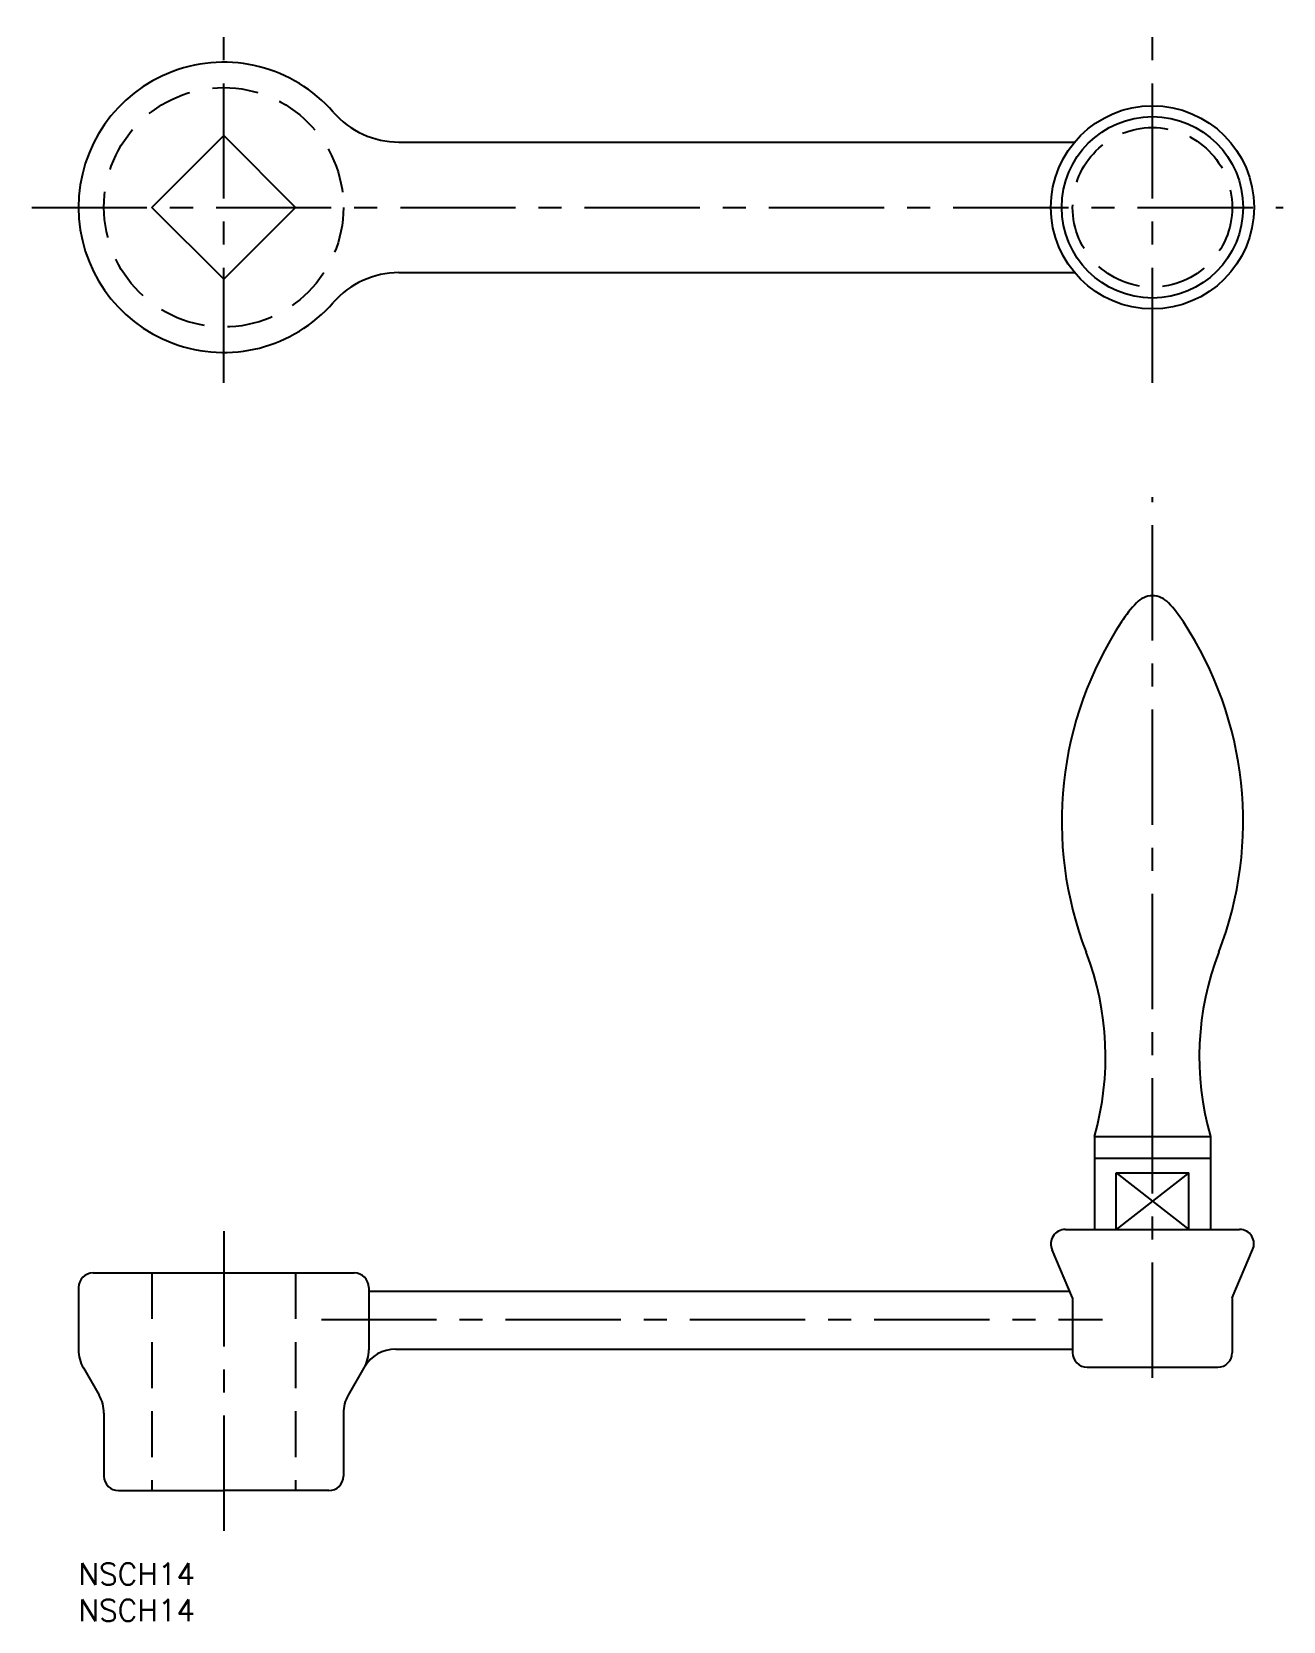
# Model space of a CAD drawing. Extents: x -6 to 166, y -8 to 211.
import ezdxf

# ---------------------------------------------------------------- set-up
doc = ezdxf.new("R2010")
doc.units = 0
doc.header["$LTSCALE"] = 0.5
doc.linetypes.add('CENTER', pattern=[50.8, 31.75, -6.35, 6.35, -6.35])
doc.linetypes.add('DASHED', pattern=[19.05, 12.7, -6.35])
for name, color, linetype in [('MSM_CENTER', 1, 'CENTER'), ('MSM_CONTINUOUS', 7, 'CONTINUOUS'), ('MSM_DASHED', 4, 'DASHED'), ('MSM_NARROW', 5, 'CONTINUOUS'), ('MSM_PART_NUMBER', 7, 'CONTINUOUS')]:
    doc.layers.add(name, color=color, linetype=linetype)
doc.styles.get("Standard").update_dxf_attribs({"font": 'txt.shx', "height": 3, "bigfont": 'bigfont.shx'})

# ---------------------------------------------------------------- blocks, each defined once
blk = doc.blocks.new('*U11')
at = {"layer": 'MSM_PART_NUMBER'}
blk.add_text('NSCH14', height=3, dxfattribs=at).set_placement((0, -3))
blk = doc.blocks.new('*U12')
at = {"layer": 'MSM_PART_NUMBER'}
blk.add_text('NSCH14', height=3, dxfattribs=at).set_placement((0, -8))

msp = doc.modelspace()

# ---------------------------------------------------------------- linework, layer by layer
at = {"layer": 'MSM_CENTER'}
for p, q in [((20, 162.65), (20, 211.03)), ((148, 162.65), (148, 211.03)), ((-6.45, 186.84), (166.02, 186.84)), ((148, 25.56), (148, 146.88)), ((20, 45.73), (20, 2.62)), ((33.46, 33.56), (141.14, 33.56))]:
    msp.add_line(p, q, dxfattribs=at)
at = {"layer": 'MSM_CONTINUOUS'}
for p, q in [((10.1, 186.84), (20, 196.74)), ((20, 196.74), (29.9, 186.84)), ((44.15, 195.84), (137.28, 195.84)), ((20, 176.94), (10.1, 186.84)), ((29.9, 186.84), (20, 176.94)), ((44.15, 177.84), (137.28, 177.84)), ((140, 58.8), (140, 46)), ((140, 58.8), (156, 58.8)), ((156, 58.8), (156, 46)), ((140, 55.8), (156, 55.8)), ((143, 46), (143, 53.8)), ((143, 53.8), (153, 53.8)), ((153, 46), (153, 53.8)), ((136, 46), (160, 46)), ((137, 36.56), (134.19, 43.16)), ((159, 36.56), (161.81, 43.16)), ((2, 40), (38, 40)), ((0, 38), (0, 29.4)), ((40, 38), (40, 29.4)), ((40, 37.5), (136.6, 37.5)), ((137, 36.56), (137, 29)), ((159, 36.56), (159, 29)), ((43.72, 29.5), (137, 29.5)), ((0.67, 26.9), (2.83, 23.16)), ((39.33, 26.9), (37.17, 23.16)), ((139, 27), (157, 27)), ((3.5, 20.66), (3.5, 12)), ((36.5, 20.66), (36.5, 12)), ((5.5, 10), (20, 10)), ((34.5, 10), (20, 10))]:
    msp.add_line(p, q, dxfattribs=at)
for radius in [14, 12.5]:
    msp.add_circle((148, 186.84), radius, dxfattribs=at)
for centre, radius, start, end in [((20, 186.84), 20, 41.0145, 318.9855), ((44.15, 207.84), 12, 221.0145, 270), ((44.15, 165.84), 12, 90, 138.9855), ((160.44, 118.72), 20, 137.0417, 146.6455), ((148, 130.3), 3, 42.9583, 137.0417), ((135.56, 118.72), 20, 33.3545, 42.9583), ((185.5, 102.22), 50, 146.6455, 201.1142), ((110.5, 102.22), 50, 338.8858, 33.3545), ((101.54, 69.8), 40, 344.038, 21.1142), ((194.46, 69.8), 40, 158.8858, 195.962), ((136, 44), 2, 90, 204.9664), ((160, 44), 2, 335.0336, 90), ((2, 38), 2, 90, 180), ((38, 38), 2, 0, 90), ((5, 29.4), 5, 180, 210), ((35, 29.4), 5, 330, 360), ((43.72, 24.5), 5, 90, 150), ((139, 29), 2, 180, 270), ((157, 29), 2, 270, 0), ((-1.5, 20.66), 5, 0, 30), ((41.5, 20.66), 5, 150, 180), ((5.5, 12), 2, 180, 270), ((34.5, 12), 2, 270, 0)]:
    msp.add_arc(centre, radius, start, end, dxfattribs=at)
at = {"layer": 'MSM_DASHED'}
for p, q in [((10.1, 40), (10.1, 10)), ((29.9, 40), (29.9, 10))]:
    msp.add_line(p, q, dxfattribs=at)
for centre, radius in [((20, 186.84), 16.5), ((148, 186.84), 11)]:
    msp.add_circle(centre, radius, dxfattribs=at)
at = {"layer": 'MSM_NARROW'}
for p, q in [((153, 53.8), (143, 46)), ((143, 53.8), (153, 46))]:
    msp.add_line(p, q, dxfattribs=at)

# ---------------------------------------------------------------- block references
at = {"layer": 'MSM_CONTINUOUS'}
for name in ['*U11', '*U12']:
    msp.add_blockref(name, (0, 0), dxfattribs=at)

doc.saveas('drawing.dxf')
